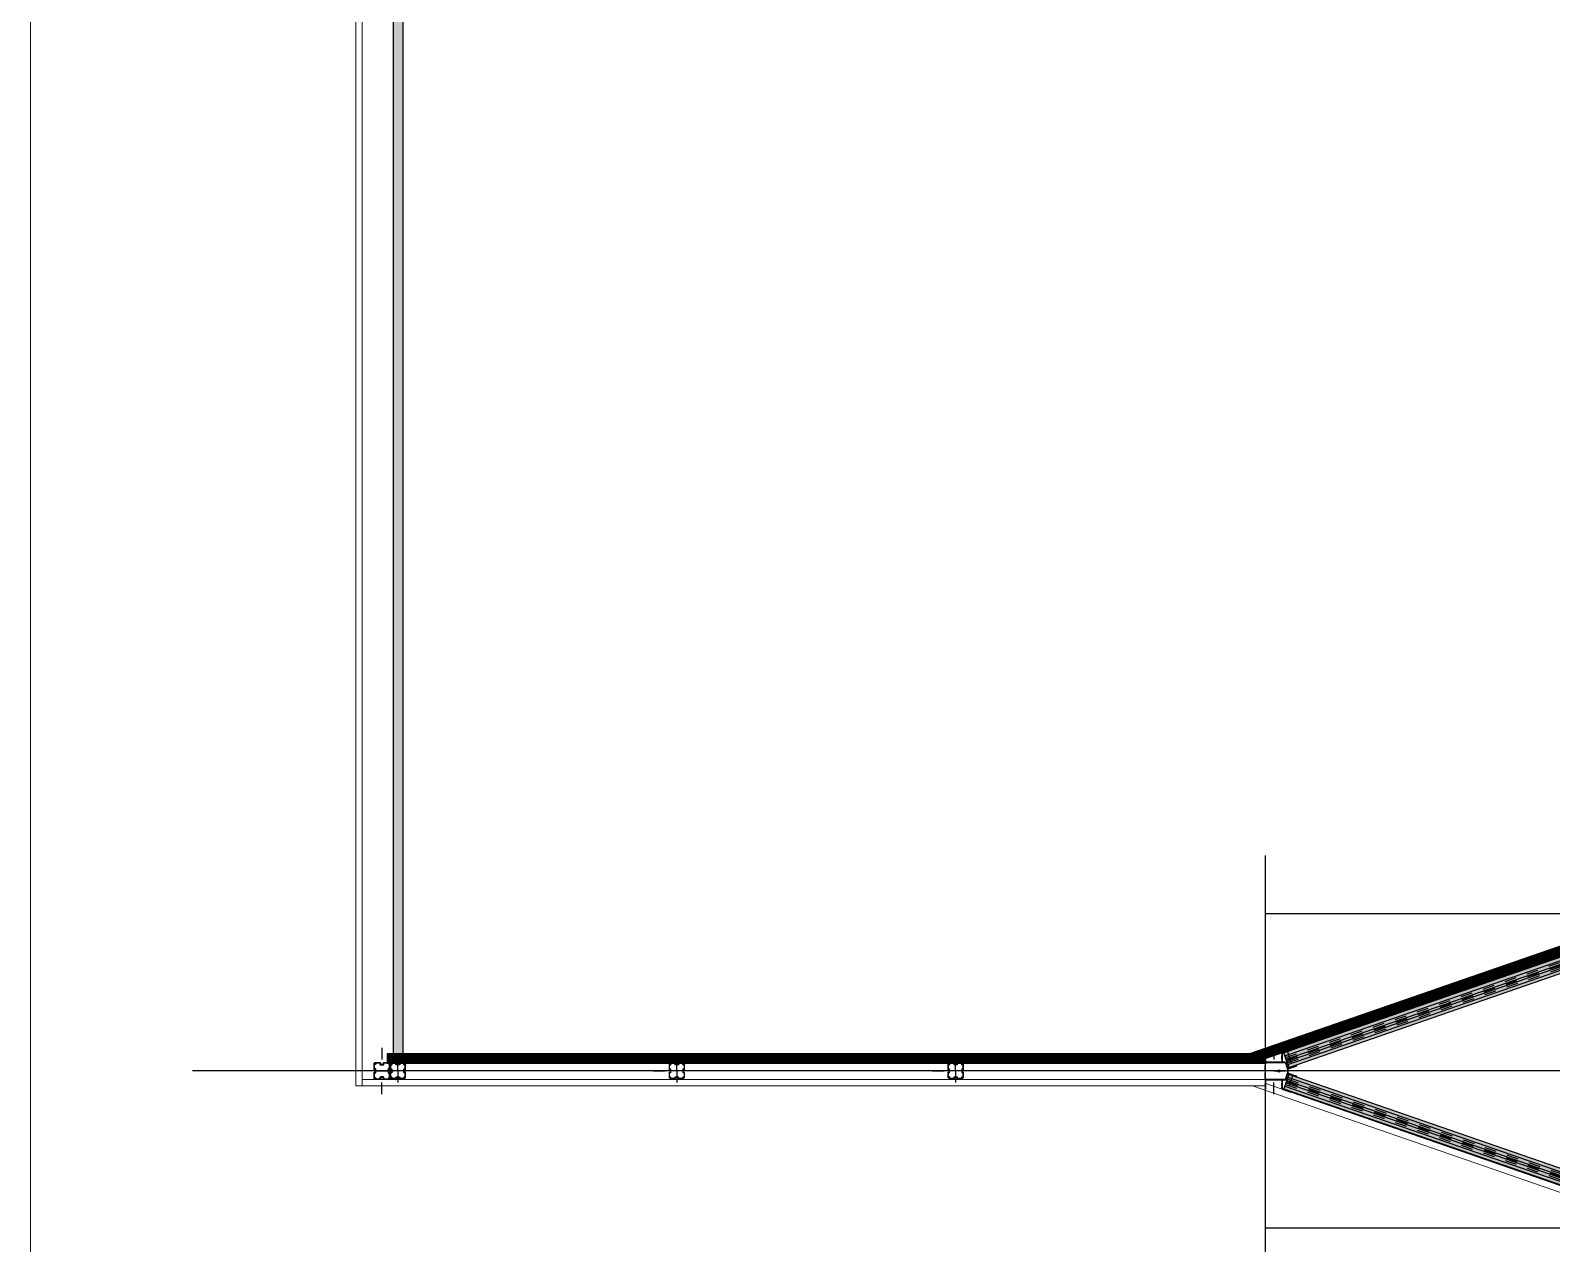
# Model space of a CAD drawing. Header units: millimetres. Extents: x 30 to 130, y 75 to 167.
# Drawn here: x 29.89 to 42.99, y 88.32 to 98.76 of the extents above; entities that cross this region are included whole.
import ezdxf
from ezdxf.enums import TextEntityAlignment as Align

# ---------------------------------------------------------------- set-up
doc = ezdxf.new("R2010")
doc.units = ezdxf.units.MM
doc.header["$LTSCALE"] = 0.05
for name, pattern in [('00 Ground$0$DASHDOT', [25.4, 12.7, -6.35, 0, -6.35]), ('00 Ground$0$DASHDOT2', [12.7, 6.35, -3.175, 0, -3.175]), ('00 Ground$0$HIDDEN', [9.525, 6.35, -3.175])]:
    doc.linetypes.add(name, pattern=pattern)
for name, color, linetype, lineweight in [('00 Ground$0$A-Panel Exterior', 3, 'Continuous', 0), ('00 Ground$0$A-Panel Interior', 6, 'Continuous', 0), ('00 Ground$0$A-Proyecciones', 252, 'Continuous', 0), ('00 Ground$0$E-Perfil Planta', 5, 'Continuous', 0)]:
    doc.layers.add(name, color=color, linetype=linetype, lineweight=lineweight)
for name, color, linetype in [('00 Ground$0$A-Paneles', 7, 'Continuous'), ('00 Ground$0$E-PERFIL-ALZADO-EJES-GL1', 6, '00 Ground$0$DASHDOT'), ('00 Ground$0$E-PERFIL-ALZADO-GL1', 4, 'Continuous'), ('00 Ground$0$E-PERFIL-ALZADO-TEXTOS-GL1', 6, 'Continuous'), ('00 Ground$0$E-PERFIL-PLANTA-EJES-GL2', 6, '00 Ground$0$DASHDOT'), ('00 Ground$0$E-PERFIL-PLANTA-EJES-GL3', 6, '00 Ground$0$DASHDOT'), ('00 Ground$0$E-PERFIL-PLANTA-HXL2-EJES', 6, '00 Ground$0$DASHDOT'), ('00 Ground$0$E-PERFIL-PLANTA-HXL6', 2, 'Continuous'), ('00 Ground$0$E-PERFIL-PLANTA-HXL6-TEXTURAS', 6, 'Continuous'), ('00 Ground$0$E-PERFIL-PLANTA-TEXTURAS-GL2', 6, 'Continuous'), ('00 Ground$0$E-PERFIL-PLANTA-TEXTURAS-GL3', 6, 'Continuous'), ('00 Ground$0$EJES', 6, 'Continuous')]:
    doc.layers.add(name, color=color, linetype=linetype)
doc.layers.add('00 Ground$0$E-PERFIL-PLANTA-GL2', color=3, linetype='Continuous', plot=False)
doc.layers.add('00 Ground$0$E-PERFIL-PLANTA-GL4', color=4, linetype='Continuous', plot=False)
doc.styles.add('00 Ground$0$A10', font='arial.ttf', dxfattribs={"height": 0.1})
pattern_1 = [(45, (-13597.1444, 7821.7855), (-2.24506403, 2.24506403), [])]

# ---------------------------------------------------------------- blocks, each defined once
blk = doc.blocks.new('*U89')
h = blk.add_hatch()
h.set_pattern_fill('ANSI31', color=250)
h.set_pattern_definition(pattern_1)
h.paths.add_polyline_path([(0, 0), (72788, 0), (72788, 80), (0, 80)])
at = {"layer": '00 Ground$0$A-Paneles', "color": 4}
blk.add_lwpolyline([(0, 0), (72788, 0), (72788, 80), (0, 80)], close=True, dxfattribs=at)
blk = doc.blocks.new('*U121')
h = blk.add_hatch()
h.set_pattern_fill('ANSI31', color=250)
h.set_pattern_definition(pattern_1)
h.paths.add_polyline_path([(0, 0), (4128, 0), (4128, 80), (0, 80)])
at = {"layer": '00 Ground$0$A-Paneles', "color": 4}
blk.add_lwpolyline([(0, 0), (4128, 0), (4128, 80), (0, 80)], close=True, dxfattribs=at)
blk = doc.blocks.new('*U61')
at = {"true_color": 0xffffff}
h = blk.add_hatch(color=7, dxfattribs=at)
h.dxf.hatch_style = 1
h.paths.add_polyline_path([(3.845, 0.066), (3.845, -0.066), (0, -0.066), (0, 0.066)])
at = {"layer": '00 Ground$0$E-PERFIL-ALZADO-EJES-GL1', "color": 251, "linetype": '00 Ground$0$HIDDEN', "ltscale": 0.05}
for p, q in [((0, 0.025), (3.845, 0.025)), ((0.033, -0.066), (0.033, 0.066)), ((3.812, -0.066), (3.812, 0.066)), ((0, -0.025), (3.845, -0.025))]:
    blk.add_line(p, q, dxfattribs=at)
at = {"layer": '00 Ground$0$E-PERFIL-ALZADO-EJES-GL1', "color": 251, "linetype": '00 Ground$0$DASHDOT2', "ltscale": 0.05}
blk.add_line((0, 0), (3.845, 0), dxfattribs=at)
at = {"layer": '00 Ground$0$E-PERFIL-ALZADO-GL1', "color": 6, "ltscale": 0.05}
for p, q in [((0, 0.04), (3.845, 0.04)), ((0, 0.01), (3.845, 0.01)), ((0, -0.01), (3.845, -0.01)), ((0, -0.04), (3.845, -0.04))]:
    blk.add_line(p, q, dxfattribs=at)
at = {"layer": '00 Ground$0$E-PERFIL-ALZADO-GL1', "ltscale": 0.05}
blk.add_lwpolyline([(3.845, 0.066), (3.845, -0.066), (0, -0.066), (0, 0.066)], close=True, dxfattribs=at)
at = {"layer": '00 Ground$0$E-PERFIL-ALZADO-TEXTOS-GL1', "style": '00 Ground$0$A10'}
blk.add_attdef('TIPO_BARRA', text='', height=0.1, dxfattribs=at).set_placement((1.922, 0.156), align=Align.MIDDLE_CENTER)
blk = doc.blocks.new('00 Ground$0$HXL61')
at = {"layer": '00 Ground$0$E-PERFIL-PLANTA-HXL6-TEXTURAS'}
h = blk.add_hatch(dxfattribs=at)
h.set_pattern_fill('ANSI31', color=256, scale=0.00061, angle=90)
h.set_pattern_definition([(135, (17.1384045, -41.9100713), (-0.00136948906, -0.00136948906), [])])
edge = h.paths.add_edge_path(flags=16)
edge.add_line((-0.06, 0.071), (0.06, 0.071))
edge.add_line((0.06, 0.071), (0.061, 0.07))
edge.add_line((0.061, 0.07), (0.07, 0.07))
edge.add_arc((0.07, 0.069), 0.001, 0, 90, ccw=False)
edge.add_line((0.071, 0.069), (0.071, -0.098))
edge.add_arc((0.07, -0.098), 0.001, -71.5651, 0, ccw=False)
edge.add_line((0.071, -0.099), (0.016, -0.117))
edge.add_arc((0.016, -0.116), 0.001, -90, -71.5651, ccw=False)
edge.add_line((0.016, -0.117), (-0.016, -0.117))
edge.add_arc((-0.016, -0.116), 0.001, -108.4349, -90, ccw=False)
edge.add_line((-0.016, -0.117), (-0.071, -0.099))
edge.add_arc((-0.07, -0.098), 0.001, 180, 251.5651, ccw=False)
edge.add_line((-0.071, -0.098), (-0.071, 0.069))
edge.add_arc((-0.07, 0.069), 0.001, 90, 180, ccw=False)
edge.add_line((-0.07, 0.07), (-0.061, 0.07))
edge.add_line((-0.061, 0.07), (-0.06, 0.071))
edge = h.paths.add_edge_path()
edge.add_line((0.103, -0.068), (0.079, -0.068))
edge.add_arc((0.079, -0.067), 0.001, -180, -90, ccw=False)
edge.add_line((0.078, -0.067), (0.078, 0.069))
edge.add_arc((0.079, 0.069), 0.001, 90, 180, ccw=False)
edge.add_line((0.079, 0.07), (0.103, 0.07))
edge.add_line((0.103, 0.07), (0.105, 0.068))
edge.add_line((0.105, 0.068), (0.131, 0.068))
edge.add_line((0.131, 0.068), (0.133, 0.07))
edge.add_line((0.133, 0.07), (0.157, 0.07))
edge.add_arc((0.157, 0.071), 0.001, 270, 360)
edge.add_line((0.158, 0.071), (0.158, 0.075))
edge.add_arc((0.157, 0.075), 0.001, 0, 90)
edge.add_line((0.157, 0.076), (-0.157, 0.076))
edge.add_arc((-0.157, 0.075), 0.001, 90, 180)
edge.add_line((-0.158, 0.075), (-0.158, 0.071))
edge.add_arc((-0.157, 0.071), 0.001, 180, 270)
edge.add_line((-0.157, 0.07), (-0.133, 0.07))
edge.add_line((-0.133, 0.07), (-0.131, 0.068))
edge.add_line((-0.131, 0.068), (-0.105, 0.068))
edge.add_line((-0.105, 0.068), (-0.103, 0.07))
edge.add_line((-0.103, 0.07), (-0.079, 0.07))
edge.add_arc((-0.079, 0.069), 0.001, 0, 90, ccw=False)
edge.add_line((-0.078, 0.069), (-0.078, -0.067))
edge.add_arc((-0.079, -0.067), 0.001, -90, 0, ccw=False)
edge.add_line((-0.079, -0.068), (-0.103, -0.068))
edge.add_line((-0.103, -0.068), (-0.105, -0.066))
edge.add_line((-0.105, -0.066), (-0.131, -0.066))
edge.add_line((-0.131, -0.066), (-0.133, -0.068))
edge.add_line((-0.133, -0.068), (-0.157, -0.068))
edge.add_line((-0.157, -0.068), (-0.185, -0.148))
edge.add_arc((-0.184, -0.149), 0.001, 160.9002, 250.9002)
edge.add_line((-0.184, -0.15), (-0.18, -0.151))
edge.add_arc((-0.18, -0.15), 0.001, 250.9002, 340.9002)
edge.add_line((-0.179, -0.15), (-0.171, -0.128))
edge.add_line((-0.171, -0.128), (-0.169, -0.126))
edge.add_line((-0.169, -0.126), (-0.16, -0.102))
edge.add_line((-0.16, -0.102), (-0.161, -0.099))
edge.add_line((-0.161, -0.099), (-0.153, -0.074))
edge.add_line((-0.153, -0.074), (-0.079, -0.074))
edge.add_arc((-0.079, -0.075), 0.001, 0, 90, ccw=False)
edge.add_line((-0.078, -0.075), (-0.078, -0.101))
edge.add_arc((-0.077, -0.101), 0.001, 180, 251.5651)
edge.add_line((-0.078, -0.102), (-0.024, -0.12))
edge.add_arc((-0.024, -0.121), 0.001, -19.0998, 71.5651, ccw=False)
edge.add_line((-0.023, -0.121), (-0.031, -0.144))
edge.add_line((-0.031, -0.144), (-0.034, -0.146))
edge.add_line((-0.034, -0.146), (-0.042, -0.17))
edge.add_line((-0.042, -0.17), (-0.041, -0.173))
edge.add_line((-0.041, -0.173), (-0.049, -0.195))
edge.add_arc((-0.048, -0.196), 0.001, 160.9002, 250.9002)
edge.add_line((-0.048, -0.197), (-0.044, -0.198))
edge.add_arc((-0.044, -0.197), 0.001, 250.9002, 340.9002)
edge.add_line((-0.043, -0.197), (-0.017, -0.123))
edge.add_arc((-0.016, -0.123), 0.001, 90, 160.9002, ccw=False)
edge.add_line((-0.016, -0.122), (0.016, -0.122))
edge.add_arc((0.016, -0.123), 0.001, 19.0998, 90, ccw=False)
edge.add_line((0.017, -0.123), (0.043, -0.197))
edge.add_arc((0.044, -0.197), 0.001, 199.0998, 289.0998)
edge.add_line((0.044, -0.198), (0.048, -0.197))
edge.add_arc((0.048, -0.196), 0.001, -70.9002, 19.0998)
edge.add_line((0.049, -0.195), (0.041, -0.173))
edge.add_line((0.041, -0.173), (0.042, -0.17))
edge.add_line((0.042, -0.17), (0.034, -0.146))
edge.add_line((0.034, -0.146), (0.031, -0.144))
edge.add_line((0.031, -0.144), (0.023, -0.121))
edge.add_arc((0.024, -0.121), 0.001, 108.4349, 199.0998, ccw=False)
edge.add_line((0.024, -0.12), (0.078, -0.102))
edge.add_arc((0.077, -0.101), 0.001, -71.5651, 0)
edge.add_line((0.078, -0.101), (0.078, -0.075))
edge.add_arc((0.079, -0.075), 0.001, 90, 180, ccw=False)
edge.add_line((0.079, -0.074), (0.153, -0.074))
edge.add_line((0.153, -0.074), (0.161, -0.099))
edge.add_line((0.161, -0.099), (0.16, -0.102))
edge.add_line((0.16, -0.102), (0.169, -0.126))
edge.add_line((0.169, -0.126), (0.171, -0.128))
edge.add_line((0.171, -0.128), (0.179, -0.15))
edge.add_arc((0.18, -0.15), 0.001, 199.0998, 289.0998)
edge.add_line((0.18, -0.151), (0.184, -0.15))
edge.add_arc((0.184, -0.149), 0.001, -70.9002, 19.0998)
edge.add_line((0.185, -0.148), (0.157, -0.068))
edge.add_line((0.157, -0.068), (0.133, -0.068))
edge.add_line((0.133, -0.068), (0.131, -0.066))
edge.add_line((0.131, -0.066), (0.105, -0.066))
edge.add_line((0.105, -0.066), (0.103, -0.068))
at = {"layer": '00 Ground$0$E-PERFIL-PLANTA-HXL2-EJES', "ltscale": 0.05}
for p, q in [((-0.199, 0), (0, 0)), ((0, 0), (0, 0.098)), ((0, -0.217), (0, 0.098)), ((0, 0), (0, -0.199)), ((0.199, 0), (0, 0))]:
    blk.add_line(p, q, dxfattribs=at)
at = {"layer": '00 Ground$0$EJES', "color": 240, "true_color": 0xed1f24}
blk.add_circle((0, -0.043), 0.01, dxfattribs=at)
at = {"layer": 'Defpoints'}
for p, q in [((-0.072, 0.068), (-0.072, -0.068)), ((0.072, 0.068), (0.072, -0.068)), ((-0.028, -0.129), (-0.155, -0.086)), ((-0.103, -0.143), (-0.092, -0.108)), ((0.028, -0.129), (0.155, -0.086)), ((0.103, -0.143), (0.092, -0.108))]:
    blk.add_line(p, q, dxfattribs=at)
blk = doc.blocks.new('00 Ground$0$Pata Arco')
at = {"layer": 'Defpoints'}
for p, q in [((-4.098, 1.853), (-4.098, -1.853)), ((2.729, 1.353), (-4.098, 1.353)), ((0, 0), (-13.328, 0)), ((2.729, -1.353), (-4.098, -1.353))]:
    blk.add_line(p, q, dxfattribs=at)
at = {"xscale": -1}
for p, rotation in [((-3.914, 0.092), 199.0945065458419), ((-3.914, -0.092), 160.9054899261241)]:
    blk.add_blockref('*U61', p, dxfattribs=dict(at, rotation=rotation))
at = {"layer": '00 Ground$0$E-PERFIL-PLANTA-HXL6', "rotation": 90}
blk.add_blockref('00 Ground$0$HXL61', (-4.022, 0), dxfattribs=at)
blk = doc.blocks.new('*U252')
at = {"layer": '00 Ground$0$A-Proyecciones'}
blk.add_blockref('00 Ground$0$Pata Arco', (-35.982, 0), dxfattribs=at)
blk = doc.blocks.new('*U251')
at = {"layer": '00 Ground$0$A-Proyecciones', "color": 0, "linetype": 'ByBlock', "lineweight": -2}
blk.add_blockref('*U252', (0, 0), dxfattribs=at)
blk = doc.blocks.new('*U127')
h = blk.add_hatch()
h.set_pattern_fill('ANSI31', color=250)
h.set_pattern_definition(pattern_1)
h.paths.add_polyline_path([(0, 0), (7553, 0), (7553, 80), (0, 80)])
at = {"layer": '00 Ground$0$A-Paneles', "color": 4}
blk.add_lwpolyline([(0, 0), (7553, 0), (7553, 80), (0, 80)], close=True, dxfattribs=at)
blk = doc.blocks.new('*U13')
at = {"layer": '00 Ground$0$E-PERFIL-PLANTA-TEXTURAS-GL3'}
h = blk.add_hatch(dxfattribs=at)
h.set_pattern_fill('ANSI31', color=256, scale=0.00061, angle=90)
h.set_pattern_definition([(135, (0.3529188, 8e-17), (-0.001369489, -0.001369489), [])])
edge = h.paths.add_edge_path()
edge.add_line((-0.067, 0.064), (-0.067, 0.065))
edge.add_arc((-0.066, 0.065), 0.001, 90, 197.5, ccw=False)
edge.add_line((-0.066, 0.066), (-0.013, 0.066))
edge.add_arc((-0.013, 0.063), 0.003, 0, 90, ccw=False)
edge.add_line((-0.01, 0.063), (-0.01, 0.061))
edge.add_arc((-0.011, 0.061), 0.001, -90, 0, ccw=False)
edge.add_line((-0.011, 0.06), (-0.013, 0.06))
edge.add_arc((-0.013, 0.059), 0.001, 90, 180)
edge.add_line((-0.014, 0.059), (-0.014, 0.056))
edge.add_arc((-0.013, 0.056), 0.001, 180, 270)
edge.add_line((-0.013, 0.055), (0.013, 0.055))
edge.add_arc((0.013, 0.056), 0.001, 270, 360)
edge.add_line((0.014, 0.056), (0.014, 0.059))
edge.add_arc((0.013, 0.059), 0.001, 0, 90)
edge.add_line((0.013, 0.06), (0.011, 0.06))
edge.add_arc((0.011, 0.061), 0.001, 180, 270, ccw=False)
edge.add_line((0.01, 0.061), (0.01, 0.063))
edge.add_arc((0.013, 0.063), 0.003, 90, 180, ccw=False)
edge.add_line((0.013, 0.066), (0.066, 0.066))
edge.add_arc((0.066, 0.065), 0.001, -17.5, 90, ccw=False)
edge.add_line((0.067, 0.065), (0.067, 0.064))
edge.add_arc((0.066, 0.064), 0.001, 270, 342.5, ccw=False)
edge.add_line((0.066, 0.063), (0.065, 0.063))
edge.add_arc((0.065, 0.058), 0.00475, 90, 360)
edge.add_line((0.07, 0.058), (0.07, 0.059))
edge.add_arc((0.071, 0.059), 0.001, 107.5, 180, ccw=False)
edge.add_line((0.071, 0.06), (0.072, 0.06))
edge.add_arc((0.072, 0.059), 0.001, 0, 107.5, ccw=False)
edge.add_line((0.073, 0.059), (0.073, 0.017))
edge.add_arc((0.07, 0.017), 0.003, -90, 0, ccw=False)
edge.add_line((0.07, 0.014), (0.067, 0.014))
edge.add_arc((0.067, 0.013), 0.001, 90, 180)
edge.add_arc((0.063, 0.013), 0.003, -90, 0, ccw=False)
edge.add_line((0.063, 0.01), (0.061, 0.01))
edge.add_arc((0.061, 0.011), 0.001, 180, 270, ccw=False)
edge.add_line((0.06, 0.011), (0.06, 0.013))
edge.add_arc((0.059, 0.013), 0.001, 0, 90)
edge.add_line((0.059, 0.014), (0.056, 0.014))
edge.add_arc((0.056, 0.013), 0.001, 90, 180)
edge.add_line((0.055, 0.013), (0.055, -0.013))
edge.add_arc((0.056, -0.013), 0.001, 180, 270)
edge.add_line((0.056, -0.014), (0.059, -0.014))
edge.add_arc((0.059, -0.013), 0.001, 270, 360)
edge.add_line((0.06, -0.013), (0.06, -0.011))
edge.add_arc((0.061, -0.011), 0.001, 90, 180, ccw=False)
edge.add_line((0.061, -0.01), (0.063, -0.01))
edge.add_arc((0.063, -0.013), 0.003, 0, 90.0001, ccw=False)
edge.add_arc((0.067, -0.013), 0.001, 180, 270.0003)
edge.add_line((0.067, -0.014), (0.07, -0.014))
edge.add_arc((0.07, -0.017), 0.003, 0, 90, ccw=False)
edge.add_line((0.073, -0.017), (0.073, -0.145))
edge.add_arc((0.072, -0.145), 0.001, 270, 360, ccw=False)
edge.add_line((0.072, -0.146), (0.068, -0.146))
edge.add_arc((0.068, -0.145), 0.001, 180, 270, ccw=False)
edge.add_line((0.067, -0.145), (0.067, -0.069))
edge.add_arc((0.064, -0.069), 0.003, 360, 450)
edge.add_line((0.064, -0.066), (0.013, -0.066))
edge.add_arc((0.013, -0.063), 0.003, 180, 270, ccw=False)
edge.add_line((0.01, -0.063), (0.01, -0.061))
edge.add_arc((0.011, -0.061), 0.001, 90, 180, ccw=False)
edge.add_line((0.011, -0.06), (0.013, -0.06))
edge.add_arc((0.013, -0.059), 0.001, 270, 360)
edge.add_line((0.014, -0.059), (0.014, -0.056))
edge.add_arc((0.013, -0.056), 0.001, 0, 90)
edge.add_line((0.013, -0.055), (-0.013, -0.055))
edge.add_arc((-0.013, -0.056), 0.001, 90, 180)
edge.add_line((-0.014, -0.056), (-0.014, -0.059))
edge.add_arc((-0.013, -0.059), 0.001, 180, 270)
edge.add_line((-0.013, -0.06), (-0.011, -0.06))
edge.add_arc((-0.011, -0.061), 0.001, 0, 90, ccw=False)
edge.add_line((-0.01, -0.061), (-0.01, -0.063))
edge.add_arc((-0.013, -0.063), 0.003, -90, 0, ccw=False)
edge.add_line((-0.013, -0.066), (-0.064, -0.066))
edge.add_arc((-0.064, -0.069), 0.003, 90, 180)
edge.add_line((-0.067, -0.069), (-0.067, -0.145))
edge.add_arc((-0.068, -0.145), 0.001, 270, 360, ccw=False)
edge.add_line((-0.068, -0.146), (-0.072, -0.146))
edge.add_arc((-0.072, -0.145), 0.001, 180, 270, ccw=False)
edge.add_line((-0.073, -0.145), (-0.073, -0.017))
edge.add_arc((-0.07, -0.017), 0.003, 90, 180, ccw=False)
edge.add_line((-0.07, -0.014), (-0.067, -0.014))
edge.add_arc((-0.067, -0.013), 0.001, 269.9997, 360)
edge.add_arc((-0.063, -0.013), 0.003, 89.9999, 180, ccw=False)
edge.add_line((-0.063, -0.01), (-0.061, -0.01))
edge.add_arc((-0.061, -0.011), 0.001, 0, 90, ccw=False)
edge.add_line((-0.06, -0.011), (-0.06, -0.013))
edge.add_arc((-0.059, -0.013), 0.001, 180, 270)
edge.add_line((-0.059, -0.014), (-0.056, -0.014))
edge.add_arc((-0.056, -0.013), 0.001, 270, 360)
edge.add_line((-0.055, -0.013), (-0.055, 0.013))
edge.add_arc((-0.056, 0.013), 0.001, 360, 450)
edge.add_line((-0.056, 0.014), (-0.059, 0.014))
edge.add_arc((-0.059, 0.013), 0.001, 90, 180)
edge.add_line((-0.06, 0.013), (-0.06, 0.011))
edge.add_arc((-0.061, 0.011), 0.001, 270, 360, ccw=False)
edge.add_line((-0.061, 0.01), (-0.063, 0.01))
edge.add_arc((-0.063, 0.013), 0.003, 180, 270, ccw=False)
edge.add_arc((-0.067, 0.013), 0.001, 0, 90)
edge.add_line((-0.067, 0.014), (-0.07, 0.014))
edge.add_arc((-0.07, 0.017), 0.003, 180, 270, ccw=False)
edge.add_line((-0.073, 0.017), (-0.073, 0.059))
edge.add_arc((-0.072, 0.059), 0.001, 72.5, 180, ccw=False)
edge.add_line((-0.072, 0.06), (-0.071, 0.06))
edge.add_arc((-0.071, 0.059), 0.001, 0, 72.5, ccw=False)
edge.add_line((-0.07, 0.059), (-0.07, 0.058))
edge.add_arc((-0.065, 0.058), 0.00475, 180, 450)
edge.add_line((-0.065, 0.063), (-0.066, 0.063))
edge.add_arc((-0.066, 0.064), 0.001, 197.5, 270, ccw=False)
edge = h.paths.add_edge_path(flags=16)
edge.add_line((0.065, 0.051), (0.067, 0.051))
edge.add_arc((0.067, 0.048), 0.003, 0, 90, ccw=False)
edge.add_line((0.07, 0.048), (0.07, 0.02))
edge.add_arc((0.067, 0.02), 0.003, -90, 0, ccw=False)
edge.add_line((0.067, 0.017), (0.055, 0.017))
edge.add_arc((0.055, 0.014), 0.003, 90, 180)
edge.add_line((0.052, 0.014), (0.052, -0.014))
edge.add_arc((0.055, -0.014), 0.003, 180, 270)
edge.add_line((0.055, -0.017), (0.067, -0.017))
edge.add_arc((0.067, -0.02), 0.003, 0, 90, ccw=False)
edge.add_line((0.07, -0.02), (0.07, -0.058))
edge.add_arc((0.067, -0.058), 0.003, 270, 360, ccw=False)
edge.add_line((0.067, -0.061), (0.053, -0.061))
edge.add_arc((0.053, -0.062), 0.001, 90, 180)
edge.add_arc((0.051, -0.062), 0.001, -90, 0, ccw=False)
edge.add_line((0.051, -0.063), (0.02, -0.063))
edge.add_arc((0.02, -0.06), 0.003, 180, 270, ccw=False)
edge.add_line((0.017, -0.06), (0.017, -0.055))
edge.add_arc((0.014, -0.055), 0.003, 360, 450)
edge.add_line((0.014, -0.052), (-0.014, -0.052))
edge.add_arc((-0.014, -0.055), 0.003, 90, 180)
edge.add_line((-0.017, -0.055), (-0.017, -0.06))
edge.add_arc((-0.02, -0.06), 0.003, -90, 0, ccw=False)
edge.add_line((-0.02, -0.063), (-0.051, -0.063))
edge.add_arc((-0.051, -0.062), 0.001, 180, 270, ccw=False)
edge.add_arc((-0.053, -0.062), 0.001, 360, 450)
edge.add_line((-0.053, -0.061), (-0.067, -0.061))
edge.add_arc((-0.067, -0.058), 0.003, 180, 270, ccw=False)
edge.add_line((-0.07, -0.058), (-0.07, -0.02))
edge.add_arc((-0.067, -0.02), 0.003, 90, 180, ccw=False)
edge.add_line((-0.067, -0.017), (-0.055, -0.017))
edge.add_arc((-0.055, -0.014), 0.003, 270, 360)
edge.add_line((-0.052, -0.014), (-0.052, 0.014))
edge.add_arc((-0.055, 0.014), 0.003, 360, 450)
edge.add_line((-0.055, 0.017), (-0.067, 0.017))
edge.add_arc((-0.067, 0.02), 0.003, 180, 270, ccw=False)
edge.add_line((-0.07, 0.02), (-0.07, 0.048))
edge.add_arc((-0.067, 0.048), 0.003, 90, 180, ccw=False)
edge.add_line((-0.067, 0.051), (-0.065, 0.051))
edge.add_arc((-0.065, 0.058), 0.00775, 270, 360)
edge.add_line((-0.058, 0.058), (-0.058, 0.06))
edge.add_arc((-0.055, 0.06), 0.003, 90, 180, ccw=False)
edge.add_line((-0.055, 0.063), (-0.02, 0.063))
edge.add_arc((-0.02, 0.06), 0.003, 0, 90, ccw=False)
edge.add_line((-0.017, 0.06), (-0.017, 0.055))
edge.add_arc((-0.014, 0.055), 0.003, 180, 270)
edge.add_line((-0.014, 0.052), (0.014, 0.052))
edge.add_arc((0.014, 0.055), 0.003, 270, 360)
edge.add_line((0.017, 0.055), (0.017, 0.06))
edge.add_arc((0.02, 0.06), 0.003, 90, 180, ccw=False)
edge.add_line((0.02, 0.063), (0.055, 0.063))
edge.add_arc((0.055, 0.06), 0.003, 0, 90, ccw=False)
edge.add_line((0.058, 0.06), (0.058, 0.058))
edge.add_arc((0.065, 0.058), 0.00775, 180, 270)
at = {"color": 0}
for points in [[(-0.067, 0.064), (-0.067, 0.065, -0.50678), (-0.066, 0.066), (-0.013, 0.066, -0.414214), (-0.01, 0.063), (-0.01, 0.061, -0.414214), (-0.011, 0.06), (-0.013, 0.06, 0.414214), (-0.014, 0.059), (-0.014, 0.056, 0.414214), (-0.013, 0.055), (0.013, 0.055, 0.414214), (0.014, 0.056), (0.014, 0.059, 0.414214), (0.013, 0.06), (0.011, 0.06, -0.414214), (0.01, 0.061), (0.01, 0.063, -0.414214), (0.013, 0.066), (0.066, 0.066, -0.50678), (0.067, 0.065), (0.067, 0.064, -0.327333), (0.066, 0.063), (0.065, 0.063, 2.414214), (0.07, 0.058), (0.07, 0.059, -0.327333), (0.071, 0.06), (0.072, 0.06, -0.50678), (0.073, 0.059), (0.073, 0.017, -0.414214), (0.07, 0.014), (0.067, 0.014, 0.414214), (0.066, 0.013, -0.414214), (0.063, 0.01), (0.061, 0.01, -0.414214), (0.06, 0.011), (0.06, 0.013, 0.414214), (0.059, 0.014), (0.056, 0.014, 0.414214), (0.055, 0.013), (0.055, -0.013, 0.414214), (0.056, -0.014), (0.059, -0.014, 0.414214), (0.06, -0.013), (0.06, -0.011, -0.414214), (0.061, -0.01), (0.063, -0.01, -0.414214), (0.066, -0.013, 0.414215), (0.067, -0.014), (0.07, -0.014, -0.414214), (0.073, -0.017), (0.073, -0.145, -0.414214), (0.072, -0.146), (0.068, -0.146, -0.414214), (0.067, -0.145), (0.067, -0.069, 0.414214), (0.064, -0.066), (0.013, -0.066, -0.414214), (0.01, -0.063), (0.01, -0.061, -0.414214), (0.011, -0.06), (0.013, -0.06, 0.414214), (0.014, -0.059), (0.014, -0.056, 0.414214), (0.013, -0.055), (-0.013, -0.055, 0.414214), (-0.014, -0.056), (-0.014, -0.059, 0.414214), (-0.013, -0.06), (-0.011, -0.06, -0.414214), (-0.01, -0.061), (-0.01, -0.063, -0.414214), (-0.013, -0.066), (-0.064, -0.066, 0.414214), (-0.067, -0.069), (-0.067, -0.145, -0.414214), (-0.068, -0.146), (-0.072, -0.146, -0.414214), (-0.073, -0.145), (-0.073, -0.017, -0.414214), (-0.07, -0.014), (-0.067, -0.014, 0.414215), (-0.066, -0.013, -0.414214), (-0.063, -0.01), (-0.061, -0.01, -0.414214), (-0.06, -0.011), (-0.06, -0.013, 0.414214), (-0.059, -0.014), (-0.056, -0.014, 0.414214), (-0.055, -0.013), (-0.055, 0.013, 0.414214), (-0.056, 0.014), (-0.059, 0.014, 0.414214), (-0.06, 0.013), (-0.06, 0.011, -0.414214), (-0.061, 0.01), (-0.063, 0.01, -0.414214), (-0.066, 0.013, 0.414214), (-0.067, 0.014), (-0.07, 0.014, -0.414214), (-0.073, 0.017), (-0.073, 0.059, -0.50678), (-0.072, 0.06), (-0.071, 0.06, -0.327333), (-0.07, 0.059), (-0.07, 0.058, 2.414214), (-0.065, 0.063), (-0.066, 0.063, -0.327333)], [(0.065, 0.051), (0.067, 0.051, -0.414214), (0.07, 0.048), (0.07, 0.02, -0.414214), (0.067, 0.017), (0.055, 0.017, 0.414214), (0.052, 0.014), (0.052, -0.014, 0.414214), (0.055, -0.017), (0.067, -0.017, -0.414214), (0.07, -0.02), (0.07, -0.058, -0.414214), (0.067, -0.061), (0.053, -0.061, 0.414214), (0.052, -0.062, -0.414214), (0.051, -0.063), (0.02, -0.063, -0.414214), (0.017, -0.06), (0.017, -0.055, 0.414214), (0.014, -0.052), (-0.014, -0.052, 0.414214), (-0.017, -0.055), (-0.017, -0.06, -0.414214), (-0.02, -0.063), (-0.051, -0.063, -0.414214), (-0.052, -0.062, 0.414214), (-0.053, -0.061), (-0.067, -0.061, -0.414214), (-0.07, -0.058), (-0.07, -0.02, -0.414214), (-0.067, -0.017), (-0.055, -0.017, 0.414214), (-0.052, -0.014), (-0.052, 0.014, 0.414214), (-0.055, 0.017), (-0.067, 0.017, -0.414214), (-0.07, 0.02), (-0.07, 0.048, -0.414214), (-0.067, 0.051), (-0.065, 0.051, 0.414214), (-0.058, 0.058), (-0.058, 0.06, -0.414214), (-0.055, 0.063), (-0.02, 0.063, -0.414214), (-0.017, 0.06), (-0.017, 0.055, 0.414214), (-0.014, 0.052), (0.014, 0.052, 0.414214), (0.017, 0.055), (0.017, 0.06, -0.414214), (0.02, 0.063), (0.055, 0.063, -0.414214), (0.058, 0.06), (0.058, 0.058, 0.414214)]]:
    blk.add_lwpolyline(points, format="xyb", close=True, dxfattribs=at)
at = {"layer": '00 Ground$0$E-PERFIL-PLANTA-EJES-GL3', "ltscale": 0.05}
for p, q in [((0, 0), (0, 0.199)), ((-0.199, 0), (0, 0)), ((0, 0), (0, -0.199)), ((0.199, 0), (0, 0))]:
    blk.add_line(p, q, dxfattribs=at)
blk = doc.blocks.new('00 Ground$0$GL2')
at = {"layer": '00 Ground$0$E-PERFIL-PLANTA-TEXTURAS-GL2'}
h = blk.add_hatch(dxfattribs=at)
h.set_pattern_fill('ANSI31', color=256, scale=0.00061, angle=90)
h.set_pattern_definition([(135, (0.1998625, 0), (-0.001369489, -0.001369489), [])])
edge = h.paths.add_edge_path()
edge.add_arc((0.061, -0.011), 0.001, 90, 180)
edge.add_line((0.06, -0.011), (0.06, -0.013))
edge.add_arc((0.059, -0.013), 0.001, 270, 360, ccw=False)
edge.add_line((0.059, -0.014), (0.056, -0.014))
edge.add_arc((0.056, -0.013), 0.001, 180, 270, ccw=False)
edge.add_line((0.055, -0.013), (0.055, 0))
edge.add_line((0.055, 0), (0.055, 0.013))
edge.add_arc((0.056, 0.013), 0.001, 90, 180, ccw=False)
edge.add_line((0.056, 0.014), (0.059, 0.014))
edge.add_arc((0.059, 0.013), 0.001, 0, 90, ccw=False)
edge.add_line((0.06, 0.013), (0.06, 0.011))
edge.add_arc((0.061, 0.011), 0.001, 180, 270)
edge.add_line((0.061, 0.01), (0.063, 0.01))
edge.add_arc((0.063, 0.013), 0.003, 270, 360)
edge.add_line((0.066, 0.013), (0.066, 0.059))
edge.add_arc((0.065, 0.059), 0.001, 0, 107.5)
edge.add_line((0.065, 0.06), (0.064, 0.06))
edge.add_arc((0.064, 0.059), 0.001, 107.5, 187.4846)
edge.add_arc((0.058, 0.058), 0.00475, -135, 7.4846, ccw=False)
edge.add_arc((0.058, 0.058), 0.00475, 82.5154, 225, ccw=False)
edge.add_arc((0.059, 0.064), 0.001, 262.5154, 342.5)
edge.add_line((0.06, 0.064), (0.06, 0.065))
edge.add_arc((0.059, 0.065), 0.001, 342.5, 450)
edge.add_line((0.059, 0.066), (0.013, 0.066))
edge.add_arc((0.013, 0.063), 0.003, 90, 180)
edge.add_line((0.01, 0.063), (0.01, 0.061))
edge.add_arc((0.011, 0.061), 0.001, 180, 270)
edge.add_line((0.011, 0.06), (0.013, 0.06))
edge.add_arc((0.013, 0.059), 0.001, 0, 90, ccw=False)
edge.add_line((0.014, 0.059), (0.014, 0.056))
edge.add_arc((0.013, 0.056), 0.001, -90, 0, ccw=False)
edge.add_line((0.013, 0.055), (0, 0.055))
edge.add_line((0, 0.055), (-0.013, 0.055))
edge.add_arc((-0.013, 0.056), 0.001, 180, 270, ccw=False)
edge.add_line((-0.014, 0.056), (-0.014, 0.059))
edge.add_arc((-0.013, 0.059), 0.001, 90, 180, ccw=False)
edge.add_line((-0.013, 0.06), (-0.011, 0.06))
edge.add_arc((-0.011, 0.061), 0.001, 270, 360)
edge.add_line((-0.01, 0.061), (-0.01, 0.063))
edge.add_arc((-0.013, 0.063), 0.003, 0, 90)
edge.add_line((-0.013, 0.066), (-0.059, 0.066))
edge.add_arc((-0.059, 0.065), 0.001, 90, 197.5)
edge.add_line((-0.06, 0.065), (-0.06, 0.064))
edge.add_arc((-0.059, 0.064), 0.001, 197.5, 277.4846)
edge.add_arc((-0.058, 0.058), 0.00475, -45, 97.4846, ccw=False)
edge.add_arc((-0.058, 0.058), 0.00475, 172.5154, 315, ccw=False)
edge.add_arc((-0.064, 0.059), 0.001, 352.5154, 432.5)
edge.add_line((-0.064, 0.06), (-0.065, 0.06))
edge.add_arc((-0.065, 0.059), 0.001, 72.5, 180)
edge.add_line((-0.066, 0.059), (-0.066, 0.013))
edge.add_arc((-0.063, 0.013), 0.003, 180, 270)
edge.add_line((-0.063, 0.01), (-0.061, 0.01))
edge.add_arc((-0.061, 0.011), 0.001, 270, 360)
edge.add_line((-0.06, 0.011), (-0.06, 0.013))
edge.add_arc((-0.059, 0.013), 0.001, 90, 180, ccw=False)
edge.add_line((-0.059, 0.014), (-0.056, 0.014))
edge.add_arc((-0.056, 0.013), 0.001, 0, 90, ccw=False)
edge.add_line((-0.055, 0.013), (-0.055, 0))
edge.add_line((-0.055, 0), (-0.055, -0.013))
edge.add_arc((-0.056, -0.013), 0.001, -90, 0, ccw=False)
edge.add_line((-0.056, -0.014), (-0.059, -0.014))
edge.add_arc((-0.059, -0.013), 0.001, 180, 270, ccw=False)
edge.add_line((-0.06, -0.013), (-0.06, -0.011))
edge.add_arc((-0.061, -0.011), 0.001, 0, 90)
edge.add_line((-0.061, -0.01), (-0.063, -0.01))
edge.add_arc((-0.063, -0.013), 0.003, 90, 180)
edge.add_line((-0.066, -0.013), (-0.066, -0.059))
edge.add_arc((-0.065, -0.059), 0.001, 180, 287.5)
edge.add_line((-0.065, -0.06), (-0.064, -0.06))
edge.add_arc((-0.064, -0.059), 0.001, 287.5, 367.4846)
edge.add_arc((-0.058, -0.058), 0.00475, 45, 187.4846, ccw=False)
edge.add_arc((-0.058, -0.058), 0.00475, -97.4846, 45, ccw=False)
edge.add_arc((-0.059, -0.064), 0.001, 82.5154, 162.5)
edge.add_line((-0.06, -0.064), (-0.06, -0.065))
edge.add_arc((-0.059, -0.065), 0.001, 162.5, 270)
edge.add_line((-0.059, -0.066), (-0.013, -0.066))
edge.add_arc((-0.013, -0.063), 0.003, 270, 360)
edge.add_line((-0.01, -0.063), (-0.01, -0.061))
edge.add_arc((-0.011, -0.061), 0.001, 0, 90)
edge.add_line((-0.011, -0.06), (-0.013, -0.06))
edge.add_arc((-0.013, -0.059), 0.001, 180, 270, ccw=False)
edge.add_line((-0.014, -0.059), (-0.014, -0.056))
edge.add_arc((-0.013, -0.056), 0.001, 90, 180, ccw=False)
edge.add_line((-0.013, -0.055), (0, -0.055))
edge.add_line((0, -0.055), (0.013, -0.055))
edge.add_arc((0.013, -0.056), 0.001, 0, 90, ccw=False)
edge.add_line((0.014, -0.056), (0.014, -0.059))
edge.add_arc((0.013, -0.059), 0.001, -90, 0, ccw=False)
edge.add_line((0.013, -0.06), (0.011, -0.06))
edge.add_arc((0.011, -0.061), 0.001, 90, 180)
edge.add_line((0.01, -0.061), (0.01, -0.063))
edge.add_arc((0.013, -0.063), 0.003, 180, 270)
edge.add_line((0.013, -0.066), (0.059, -0.066))
edge.add_arc((0.059, -0.065), 0.001, 270, 377.5)
edge.add_line((0.06, -0.065), (0.06, -0.064))
edge.add_arc((0.059, -0.064), 0.001, 17.5, 97.4846)
edge.add_arc((0.058, -0.058), 0.00475, 135, 277.4846, ccw=False)
edge.add_arc((0.058, -0.058), 0.00475, -7.4846, 135, ccw=False)
edge.add_arc((0.064, -0.059), 0.001, 172.5154, 252.5)
edge.add_line((0.064, -0.06), (0.065, -0.06))
edge.add_arc((0.065, -0.059), 0.001, 252.5, 360)
edge.add_line((0.066, -0.059), (0.066, -0.013))
edge.add_arc((0.063, -0.013), 0.003, 360, 450)
edge.add_line((0.063, -0.01), (0.061, -0.01))
edge = h.paths.add_edge_path(flags=16)
edge.add_line((0.056, 0.017), (0.06, 0.017))
edge.add_arc((0.06, 0.02), 0.003, 270, 360)
edge.add_line((0.063, 0.02), (0.063, 0.047))
edge.add_arc((0.06, 0.047), 0.003, 0, 90)
edge.add_line((0.06, 0.05), (0.058, 0.05))
edge.add_arc((0.058, 0.058), 0.00775, 225, 270, ccw=False)
edge.add_arc((0.058, 0.058), 0.00775, 180, 225, ccw=False)
edge.add_line((0.05, 0.058), (0.05, 0.06))
edge.add_arc((0.048, 0.06), 0.003, 0, 90)
edge.add_line((0.047, 0.063), (0.02, 0.063))
edge.add_arc((0.02, 0.06), 0.003, 90, 180)
edge.add_line((0.017, 0.06), (0.017, 0.056))
edge.add_arc((0.013, 0.056), 0.004, 270, 360, ccw=False)
edge.add_line((0.013, 0.052), (0, 0.052))
edge.add_line((0, 0.052), (-0.013, 0.052))
edge.add_arc((-0.013, 0.056), 0.004, 180, 270, ccw=False)
edge.add_line((-0.017, 0.056), (-0.017, 0.06))
edge.add_arc((-0.02, 0.06), 0.003, 0, 90)
edge.add_line((-0.02, 0.063), (-0.048, 0.063))
edge.add_arc((-0.048, 0.06), 0.003, 90, 180)
edge.add_line((-0.051, 0.06), (-0.051, 0.058))
edge.add_arc((-0.058, 0.058), 0.00775, -45, 0, ccw=False)
edge.add_arc((-0.058, 0.058), 0.00775, 270, 315, ccw=False)
edge.add_line((-0.058, 0.05), (-0.06, 0.05))
edge.add_arc((-0.06, 0.048), 0.003, 90, 180)
edge.add_line((-0.063, 0.047), (-0.063, 0.02))
edge.add_arc((-0.06, 0.02), 0.003, 180, 270)
edge.add_line((-0.06, 0.017), (-0.056, 0.017))
edge.add_arc((-0.056, 0.013), 0.004, 0, 90, ccw=False)
edge.add_line((-0.052, 0.013), (-0.052, 0))
edge.add_line((-0.052, 0), (-0.052, -0.013))
edge.add_arc((-0.056, -0.013), 0.004, 270, 360, ccw=False)
edge.add_line((-0.056, -0.017), (-0.06, -0.017))
edge.add_arc((-0.06, -0.02), 0.003, 90, 180)
edge.add_line((-0.063, -0.02), (-0.063, -0.048))
edge.add_arc((-0.06, -0.048), 0.003, 180, 270)
edge.add_line((-0.06, -0.051), (-0.058, -0.051))
edge.add_arc((-0.058, -0.058), 0.00775, 45, 90, ccw=False)
edge.add_arc((-0.058, -0.058), 0.00775, 0, 45, ccw=False)
edge.add_line((-0.051, -0.058), (-0.051, -0.06))
edge.add_arc((-0.048, -0.06), 0.003, 180, 270)
edge.add_line((-0.048, -0.063), (-0.02, -0.063))
edge.add_arc((-0.02, -0.06), 0.003, 270, 360)
edge.add_line((-0.017, -0.06), (-0.017, -0.056))
edge.add_arc((-0.013, -0.056), 0.004, 90, 180, ccw=False)
edge.add_line((-0.013, -0.052), (0, -0.052))
edge.add_line((0, -0.052), (0.013, -0.052))
edge.add_arc((0.013, -0.056), 0.004, 0, 90, ccw=False)
edge.add_line((0.017, -0.056), (0.017, -0.06))
edge.add_arc((0.02, -0.06), 0.003, 180, 270)
edge.add_line((0.02, -0.063), (0.047, -0.063))
edge.add_arc((0.047, -0.06), 0.003, 270, 360)
edge.add_line((0.05, -0.06), (0.05, -0.058))
edge.add_arc((0.058, -0.058), 0.00775, 135, 180, ccw=False)
edge.add_arc((0.058, -0.058), 0.00775, 90, 135, ccw=False)
edge.add_line((0.058, -0.051), (0.06, -0.051))
edge.add_arc((0.06, -0.048), 0.003, 270, 360)
edge.add_line((0.063, -0.048), (0.063, -0.02))
edge.add_arc((0.06, -0.02), 0.003, 0, 90)
edge.add_line((0.06, -0.017), (0.056, -0.017))
edge.add_arc((0.056, -0.013), 0.004, 180, 270, ccw=False)
edge.add_line((0.052, -0.013), (0.052, 0))
edge.add_line((0.052, 0), (0.052, 0.013))
edge.add_arc((0.056, 0.013), 0.004, 90, 180, ccw=False)
for points in [[(0.061, -0.01, 0.414214), (0.06, -0.011), (0.06, -0.013, -0.414214), (0.059, -0.014), (0.056, -0.014, -0.414214), (0.055, -0.013), (0.055, 0), (0.055, 0.013, -0.414214), (0.056, 0.014), (0.059, 0.014, -0.414214), (0.06, 0.013), (0.06, 0.011, 0.414214), (0.061, 0.01), (0.063, 0.01, 0.414214), (0.066, 0.013), (0.066, 0.059, 0.50678), (0.065, 0.06), (0.064, 0.06, 0.363894), (0.063, 0.059, -0.716488), (0.055, 0.055, -0.716488), (0.059, 0.063, 0.363894), (0.06, 0.064), (0.06, 0.065, 0.50678), (0.059, 0.066), (0.013, 0.066, 0.414214), (0.01, 0.063), (0.01, 0.061, 0.414214), (0.011, 0.06), (0.013, 0.06, -0.414214), (0.014, 0.059), (0.014, 0.056, -0.414214), (0.013, 0.055), (0, 0.055), (-0.013, 0.055, -0.414214), (-0.014, 0.056), (-0.014, 0.059, -0.414214), (-0.013, 0.06), (-0.011, 0.06, 0.414214), (-0.01, 0.061), (-0.01, 0.063, 0.414214), (-0.013, 0.066), (-0.059, 0.066, 0.50678), (-0.06, 0.065), (-0.06, 0.064, 0.363894), (-0.059, 0.063, -0.716488), (-0.055, 0.055, -0.716488), (-0.063, 0.059, 0.363894), (-0.064, 0.06), (-0.065, 0.06, 0.50678), (-0.066, 0.059), (-0.066, 0.013, 0.414214), (-0.063, 0.01), (-0.061, 0.01, 0.414214), (-0.06, 0.011), (-0.06, 0.013, -0.414214), (-0.059, 0.014), (-0.056, 0.014, -0.414214), (-0.055, 0.013), (-0.055, 0), (-0.055, -0.013, -0.414214), (-0.056, -0.014), (-0.059, -0.014, -0.414214), (-0.06, -0.013), (-0.06, -0.011, 0.414214), (-0.061, -0.01), (-0.063, -0.01, 0.414214), (-0.066, -0.013), (-0.066, -0.059, 0.50678), (-0.065, -0.06), (-0.064, -0.06, 0.363894), (-0.063, -0.059, -0.716488), (-0.055, -0.055, -0.716488), (-0.059, -0.063, 0.363894), (-0.06, -0.064), (-0.06, -0.065, 0.50678), (-0.059, -0.066), (-0.013, -0.066, 0.414214), (-0.01, -0.063), (-0.01, -0.061, 0.414214), (-0.011, -0.06), (-0.013, -0.06, -0.414214), (-0.014, -0.059), (-0.014, -0.056, -0.414214), (-0.013, -0.055), (0, -0.055), (0.013, -0.055, -0.414214), (0.014, -0.056), (0.014, -0.059, -0.414214), (0.013, -0.06), (0.011, -0.06, 0.414214), (0.01, -0.061), (0.01, -0.063, 0.414214), (0.013, -0.066), (0.059, -0.066, 0.50678), (0.06, -0.065), (0.06, -0.064, 0.363894), (0.059, -0.063, -0.716488), (0.055, -0.055, -0.716488), (0.063, -0.059, 0.363894), (0.064, -0.06), (0.065, -0.06, 0.50678), (0.066, -0.059), (0.066, -0.013, 0.414214), (0.063, -0.01)], [(0.056, 0.017), (0.06, 0.017, 0.414214), (0.063, 0.02), (0.063, 0.047, 0.414214), (0.06, 0.05), (0.058, 0.05, -0.198912), (0.053, 0.053, -0.198912), (0.05, 0.058), (0.05, 0.06, 0.414214), (0.047, 0.063), (0.02, 0.063, 0.414214), (0.017, 0.06), (0.017, 0.056, -0.414214), (0.013, 0.052), (0, 0.052), (-0.013, 0.052, -0.414214), (-0.017, 0.056), (-0.017, 0.06, 0.414214), (-0.02, 0.063), (-0.048, 0.063, 0.414214), (-0.051, 0.06), (-0.051, 0.058, -0.198912), (-0.053, 0.053, -0.198912), (-0.058, 0.05), (-0.06, 0.05, 0.414214), (-0.063, 0.047), (-0.063, 0.02, 0.414214), (-0.06, 0.017), (-0.056, 0.017, -0.414214), (-0.052, 0.013), (-0.052, 0), (-0.052, -0.013, -0.414214), (-0.056, -0.017), (-0.06, -0.017, 0.414214), (-0.063, -0.02), (-0.063, -0.048, 0.414214), (-0.06, -0.051), (-0.058, -0.051, -0.198912), (-0.053, -0.053, -0.198912), (-0.051, -0.058), (-0.051, -0.06, 0.414214), (-0.048, -0.063), (-0.02, -0.063, 0.414214), (-0.017, -0.06), (-0.017, -0.056, -0.414214), (-0.013, -0.052), (0, -0.052), (0.013, -0.052, -0.414214), (0.017, -0.056), (0.017, -0.06, 0.414214), (0.02, -0.063), (0.047, -0.063, 0.414214), (0.05, -0.06), (0.05, -0.058, -0.198912), (0.053, -0.053, -0.198912), (0.058, -0.051), (0.06, -0.051, 0.414214), (0.063, -0.048), (0.063, -0.02, 0.414214), (0.06, -0.017), (0.056, -0.017, -0.414214), (0.052, -0.013), (0.052, 0), (0.052, 0.013, -0.414214)]]:
    blk.add_lwpolyline(points, format="xyb", close=True)
at = {"layer": '00 Ground$0$E-PERFIL-PLANTA-EJES-GL2', "ltscale": 0.05}
for p, q in [((0, 0), (0, 0.199)), ((-0.199, 0), (0, 0)), ((0, 0), (0, -0.199)), ((0.199, 0), (0, 0))]:
    blk.add_line(p, q, dxfattribs=at)
blk = doc.blocks.new('00 Ground$0$gl4+gl2')
at = {"layer": '00 Ground$0$A-Proyecciones'}
blk.add_line((66, 64), (146, 64), dxfattribs=at)
at = {"layer": '00 Ground$0$E-PERFIL-PLANTA-GL2', "xscale": 1000, "yscale": 1000, "zscale": 1000}
blk.add_blockref('00 Ground$0$GL2', (137, 0), dxfattribs=at)
at = {"layer": '00 Ground$0$E-PERFIL-PLANTA-GL4', "xscale": 1000, "yscale": 1000, "zscale": 1000, "rotation": 90}
blk.add_blockref('*U13', (0, 0), dxfattribs=at)

msp = doc.modelspace()

# ---------------------------------------------------------------- linework, layer by layer
at = {"layer": '00 Ground$0$A-Panel Exterior'}
for points in [[(32.695, 89.679), (32.75, 89.679), (32.75, 162.88), (32.695, 162.88)], [(40.519, 89.734), (40.519, 89.679), (32.75, 89.679), (32.75, 89.734)], [(44.312, 88.387), (44.312, 88.328), (40.412, 89.679), (40.527, 89.679), (40.527, 89.698)]]:
    msp.add_lwpolyline(points, close=True, dxfattribs=at)
at = {"layer": '00 Ground$0$A-Proyecciones'}
msp.add_lwpolyline([(128.139, 167.306), (128.13, 108.424, -0.436581), (121.649, 101.432), (120.713, 101.432), (120.713, 96.433), (121.649, 96.433, -0.414214), (128.149, 89.933), (128.139, 81.024, -0.413136), (121.639, 74.524), (121.639, 76.524), (36.395, 76.524), (36.395, 74.524, -0.414208), (29.895, 81.024), (29.895, 167.306), (31.395, 167.306)], format="xyb", dxfattribs=at)

# ---------------------------------------------------------------- block references
at = {"layer": '00 Ground$0$A-Panel Interior', "yscale": 0.001, "zscale": 0.001}
for name, p, xscale, rotation in [('*U89', (33.099, 162.741), -0.001, 90), ('*U121', (40.413, 89.878), 0.001, 19.11499760899056), ('*U127', (40.519, 89.953), 0.001, 180)]:
    msp.add_blockref(name, p, dxfattribs=dict(at, xscale=xscale, rotation=rotation))
at = {"layer": '00 Ground$0$A-Proyecciones'}
msp.add_blockref('*U251', (80.599, 89.807), dxfattribs=at)
at = {"layer": '00 Ground$0$A-Proyecciones', "xscale": 0.001, "yscale": 0.001, "zscale": 0.001}
msp.add_blockref('00 Ground$0$gl4+gl2', (32.92, 89.807), dxfattribs=at)
at = {"layer": '00 Ground$0$E-Perfil Planta', "xscale": -1, "rotation": 180}
for p in [(35.457, 89.807), (37.857, 89.807)]:
    msp.add_blockref('00 Ground$0$GL2', p, dxfattribs=at)

doc.saveas('drawing.dxf')
